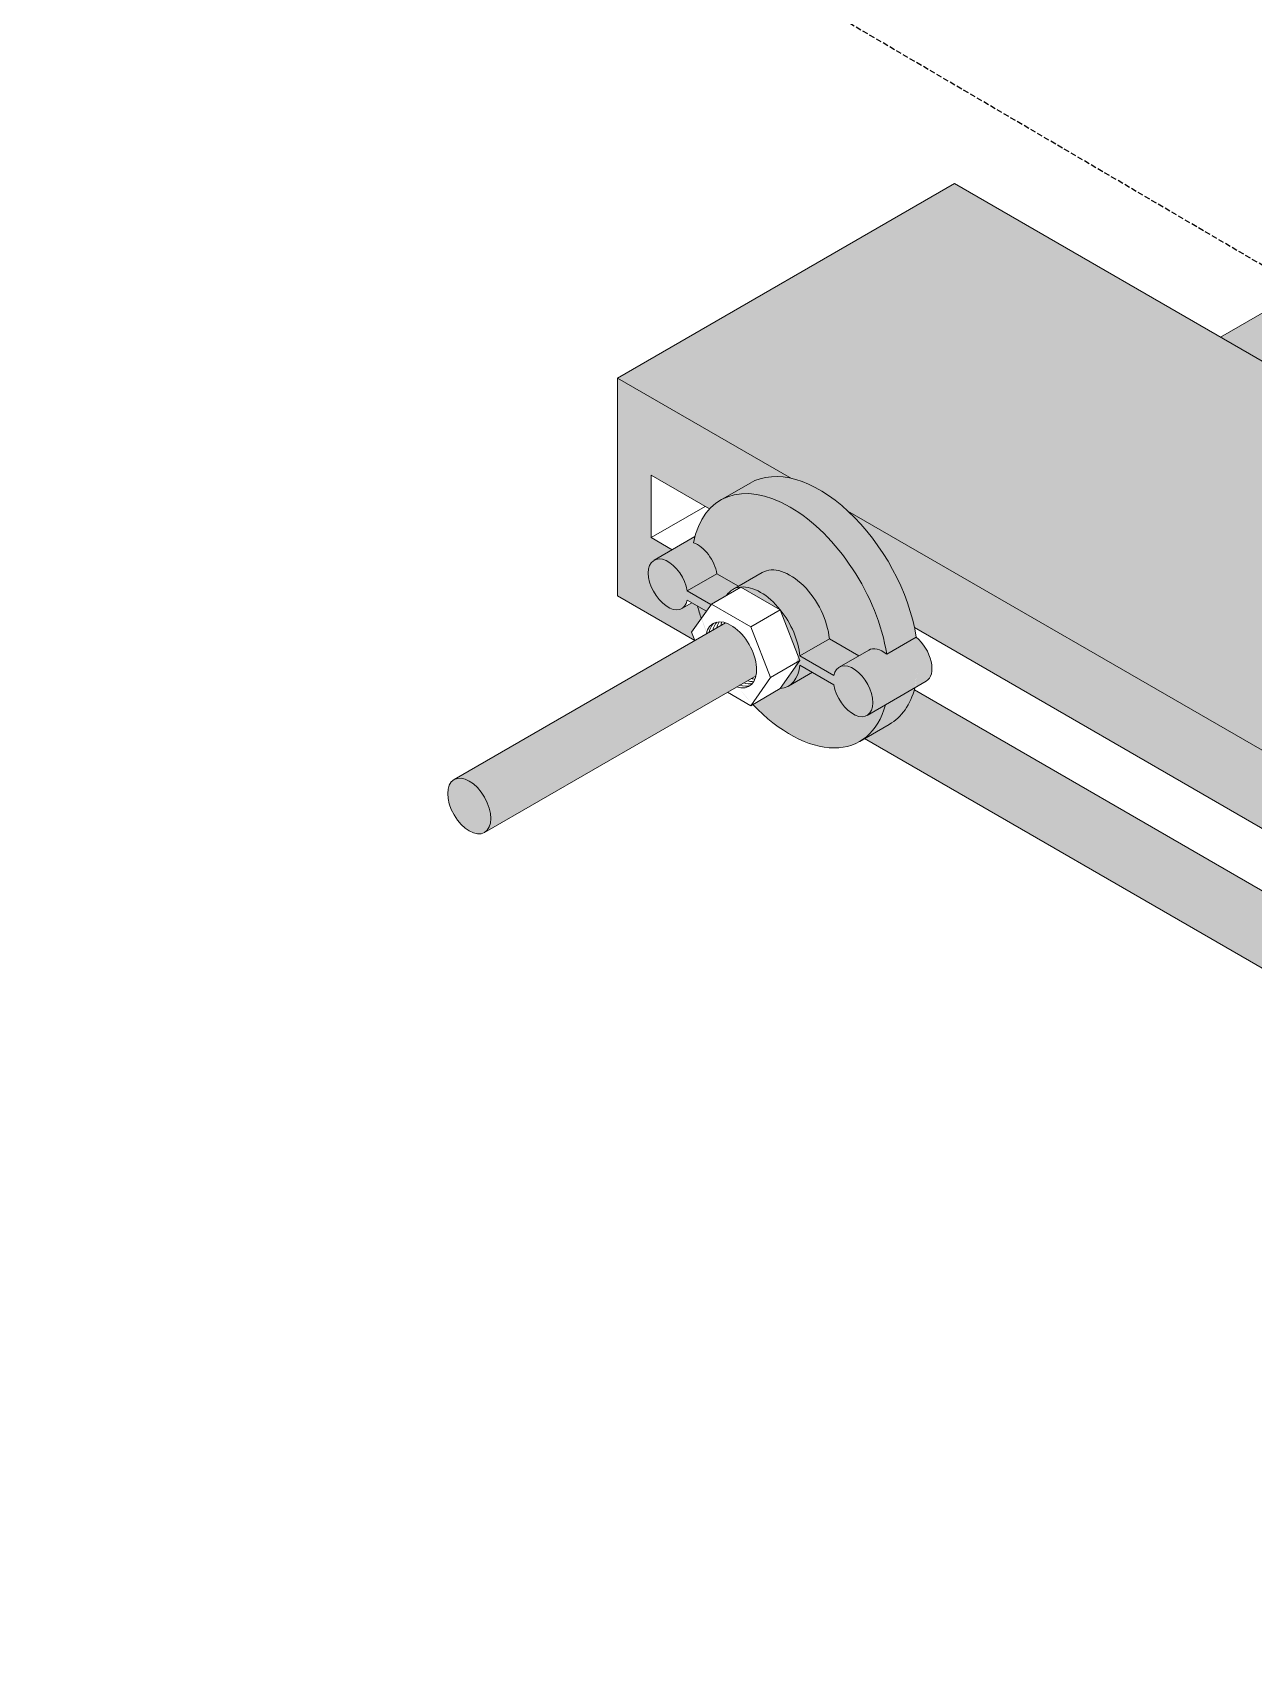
# Model space of a CAD drawing. Extents: x -23436 to 4767, y -3862 to 10024.
# Drawn here: x -14853.4 to -14798.5, y 8172 to 8245.6 of the extents above; entities that cross this region are included whole.
import ezdxf

# ---------------------------------------------------------------- set-up
doc = ezdxf.new("R2010")
doc.units = 0
doc.linetypes.add('CABLIN', pattern=[0.35, 0.25, -0.1])
doc.layers.get('0').update_dxf_attribs({"lineweight": 13})
doc.layers.add('3D.', color=254, linetype='Continuous')
doc.layers.add('Hachura', color=252, linetype='CABLIN')
doc.layers.add('Escora de Viga', color=250, linetype='Continuous', lineweight=20)

msp = doc.modelspace()

# ---------------------------------------------------------------- hatches: boundary and pattern name
at = {"layer": '3D.'}
h = msp.add_hatch(color=9, dxfattribs=at)
edge = h.paths.add_edge_path()
edge.add_line((-14811.97781591334, 8322.829216161235), (-14827.13326047956, 8314.079216161235))
edge.add_line((-14827.13326047956, 8314.079216161235), (-14819.3119488581, 8309.56357979114))
edge.add_ellipse((-14818.03999373993, 8303.929216161227), major_axis=(-3.132520536443655, 5.425684724873319), ratio=0.5773502691896255, start_angle=298.3144101119618, end_angle=331.68558988805887, ccw=False)
edge.add_ellipse((-14818.03999373993, 8303.929216161227), major_axis=(-3.132520536443655, 5.425684724873319), ratio=0.5773502691896255, start_angle=236.2930856372678, end_angle=298.3144101119618)
edge.add_line((-14816.76803862189, 8308.094852531432), (-14759.90260615847, 8275.263579791137))
edge.add_ellipse((-14758.63065104037, 8269.629216161326), major_axis=(-3.132520536443655, 5.425684724873319), ratio=0.5773502691896255, start_angle=298.3144101119219, end_angle=331.68558988803625, ccw=False)
edge.add_ellipse((-14758.63065104037, 8269.629216161326), major_axis=(-3.132520536443655, 5.425684724873319), ratio=0.5773502691896255, start_angle=236.2930856372692, end_angle=298.3144101119219)
edge.add_line((-14757.35869592197, 8273.794852531531), (-14700.49326345879, 8240.963579791134))
edge.add_ellipse((-14699.22130834057, 8235.329216161337), major_axis=(-3.132520536443655, 5.425684724873319), ratio=0.5773502691896255, start_angle=298.3144101118969, end_angle=331.68558988821826, ccw=False)
edge.add_ellipse((-14699.22130834057, 8235.329216161337), major_axis=(-3.132520536443655, 5.425684724873319), ratio=0.5773502691896255, start_angle=236.2930856372643, end_angle=298.3144101118969)
edge.add_line((-14697.94935322263, 8239.494852531427), (-14690.12804160082, 8234.979216161331))
edge.add_line((-14690.12804160082, 8234.979216161331), (-14674.97259703478, 8243.72921616123))
edge.add_line((-14674.97259703478, 8243.72921616123), (-14811.97781591334, 8322.829216161235))
h = msp.add_hatch(color=9, dxfattribs=at)
edge = h.paths.add_edge_path()
edge.add_line((-14811.97781591334, 8238.829216161337), (-14827.13326047956, 8230.079216161337))
edge.add_line((-14827.13326047956, 8230.079216161337), (-14819.3119488581, 8225.563579791227))
edge.add_ellipse((-14818.03999373993, 8219.929216161328), major_axis=(-3.132520536443655, 5.425684724873319), ratio=0.5773502691896255, start_angle=298.314410111809, end_angle=331.6855898885303, ccw=False)
edge.add_line((-14816.76803862177, 8224.09485253133), (-14759.90260615847, 8191.263579791239))
edge.add_ellipse((-14758.63065104037, 8185.629216161326), major_axis=(-3.132520536443655, 5.425684724873319), ratio=0.5773502691896255, start_angle=298.31441011246454, end_angle=331.68558988796275, ccw=False)
edge.add_line((-14757.35869592197, 8189.79485253143), (-14700.49326345879, 8156.963579791134))
edge.add_ellipse((-14699.22130834057, 8151.329216161337), major_axis=(-3.132520536443655, 5.425684724873319), ratio=0.5773502691896255, start_angle=298.314410111809, end_angle=331.68558988796275, ccw=False)
edge.add_line((-14697.94935322258, 8155.494852531325), (-14690.12804160082, 8150.979216161331))
edge.add_line((-14690.12804160082, 8150.979216161331), (-14674.97259703478, 8159.729216161331))
edge.add_line((-14674.97259703478, 8159.729216161331), (-14811.97781591334, 8238.829216161337))
msp.add_hatch(color=8, dxfattribs=at).paths.add_polyline_path([(-14793.7912824338, 8232.345296971429), (-14793.7912824338, 8235.513135351024), (-14800.01273895115, 8231.92117575613), (-14797.26931043919, 8230.337256566332)])
h = msp.add_hatch(color=9, dxfattribs=at)
edge = h.paths.add_edge_path()
edge.add_line((-14827.13326047956, 8230.079216161337), (-14827.13326047956, 8220.279216161334))
edge.add_line((-14827.13326047956, 8220.279216161334), (-14823.65523247416, 8218.271175756136))
edge.add_line((-14823.65523247416, 8218.271175756136), (-14823.65254016036, 8218.272730164537))
edge.add_line((-14823.65254016036, 8218.272730164537), (-14823.79906267505, 8218.650370007324))
edge.add_line((-14823.79906267517, 8218.650370007324), (-14823.36662871084, 8219.265572070219))
edge.add_ellipse((-14819.36900964806, 8219.16190846902), major_axis=(3.132520536443653, -5.425684724873324), ratio=0.5773502691896261, start_angle=244.8768740700786, end_angle=250.52647248543428, ccw=False)
edge.add_line((-14823.53514419596, 8219.827996602327), (-14823.78646930809, 8219.973099223515))
edge.add_line((-14823.78646930809, 8219.973099223515), (-14824.23577129423, 8219.713694600914))
edge.add_ellipse((-14824.86227540149, 8220.798831545924), major_axis=(0.6265041072887299, -1.085136944974663), ratio=0.5773502691896263, start_angle=179.9999999999951, end_angle=359.99999999999494, ccw=False)
edge.add_line((-14825.48877950887, 8221.88396849092), (-14824.67053478137, 8222.356382304528))
edge.add_line((-14824.67053478137, 8222.356382304528), (-14825.61771602307, 8222.904216161334))
edge.add_line((-14825.61771602307, 8222.904216161334), (-14825.61771602307, 8225.704216161337))
edge.add_line((-14825.61771602307, 8225.704216161337), (-14822.99920199976, 8224.189711256435))
edge.add_ellipse((-14819.36900964806, 8219.16190846902), major_axis=(3.132520536443653, -5.425684724873324), ratio=0.5773502691896261, start_angle=179.9999999999778, end_angle=190.0294449986391, ccw=False)
edge.add_line((-14822.50153018454, 8224.587593193837), (-14821.17251427636, 8225.354900886234))
edge.add_ellipse((-14818.03999373993, 8219.929216161328), major_axis=(-3.132520536443653, 5.425684724873324), ratio=0.5773502691896261, start_angle=331.68558988816824, end_angle=359.99999999999744, ccw=False)
edge.add_line((-14819.3119488581, 8225.56357979114), (-14827.13326047956, 8230.079216161337))
h = msp.add_hatch(color=8, dxfattribs=at)
edge = h.paths.add_edge_path()
edge.add_ellipse((-14818.03999373993, 8219.929216161328), major_axis=(-3.132520536443653, 5.425684724873324), ratio=0.5773502691896261, start_angle=240.0280419755354, end_angle=298.3144101118478)
edge.add_ellipse((-14818.03999373993, 8219.929216161328), major_axis=(-3.132520536443653, 5.425684724873324), ratio=0.5773502691896261, start_angle=298.3144101118478, end_angle=331.6855898881549)
edge.add_ellipse((-14818.03999373993, 8219.929216161328), major_axis=(-3.132520536443653, 5.425684724873324), ratio=0.5773502691896261, start_angle=331.6855898881549, end_angle=360)
edge.add_line((-14821.17251427636, 8225.354900886132), (-14822.50153018454, 8224.587593193735))
edge.add_ellipse((-14819.36900964806, 8219.16190846902), major_axis=(3.132520536443653, -5.425684724873324), ratio=0.5773502691896261, start_angle=56.29308563726602, end_angle=180.0000000000087, ccw=False)
edge.add_line((-14815.02472998809, 8217.655471972832), (-14813.69571407996, 8218.422779665025))
edge.add_ellipse((-14818.03999373993, 8219.929216161328), major_axis=(-3.132520536443653, 5.425684724873324), ratio=0.5773502691896261, start_angle=236.2930856372691, end_angle=240.0280419755354)
h = msp.add_hatch(color=8, dxfattribs=at)
edge = h.paths.add_edge_path()
edge.add_ellipse((-14819.36900964806, 8219.16190846902), major_axis=(3.132520536443657, -5.425684724873324), ratio=0.577350269189626, start_angle=56.29308563726573, end_angle=180.0000000000078)
edge.add_ellipse((-14819.36900964806, 8219.16190846902), major_axis=(3.132520536443657, -5.425684724873324), ratio=0.577350269189626, start_angle=180.0000000000078, end_angle=190.8636130244265)
edge.add_ellipse((-14819.36900964806, 8219.16190846902), major_axis=(3.132520536443657, -5.425684724873324), ratio=0.577350269189626, start_angle=190.8636130244265, end_angle=210.1537718029654)
edge.add_ellipse((-14819.36900964806, 8219.16190846902), major_axis=(3.132520536443657, -5.425684724873324), ratio=0.577350269189626, start_angle=210.1537718029654, end_angle=213.7069143627356)
edge.add_ellipse((-14823.53325949349, 8221.566139238132), major_axis=(0.6265041072887299, -1.085136944974663), ratio=0.5773502691896263, start_angle=56.536959032818515, end_angle=146.7236510024956, ccw=False)
edge.add_line((-14822.66514993746, 8221.269551336913), (-14821.69782395598, 8220.711065421232))
edge.add_line((-14821.6978239561, 8220.711065421232), (-14820.62201786276, 8221.332182358836))
edge.add_ellipse((-14819.36900964806, 8219.16190846902), major_axis=(-1.253008214577459, 2.170273889949326), ratio=0.5773502691896263, start_angle=230.7391704772651, end_angle=359.9999999999937, ccw=False)
edge.add_line((-14817.60587080494, 8218.34857516784), (-14816.28056589614, 8217.58341002204))
edge.add_line((-14816.28056589609, 8217.58341002204), (-14815.83126390989, 8217.842814644728))
edge.add_ellipse((-14815.20475980263, 8216.75767769963), major_axis=(0.6265041072887299, -1.085136944974663), ratio=0.5773502691896263, start_angle=123.27634899746599, end_angle=179.9999999999622, ccw=False)
h = msp.add_hatch(color=9, dxfattribs=at)
edge = h.paths.add_edge_path(flags=17)
edge.add_ellipse((-14818.03999373993, 8219.929216161328), major_axis=(-3.132520536443653, 5.425684724873324), ratio=0.5773502691896261, start_angle=240.74120646398262, end_angle=298.31441011185, ccw=False)
edge.add_line((-14813.77608150216, 8218.855211954216), (-14763.62644009625, 8189.849494512137))
edge.add_ellipse((-14759.95966694826, 8184.861908469031), major_axis=(3.132520536443653, -5.425684724873324), ratio=0.5773502691896261, start_angle=180.0000000000087, end_angle=190.863613024426, ccw=False)
edge.add_line((-14763.09218748486, 8190.287593193834), (-14761.76317157673, 8191.054900886231))
edge.add_ellipse((-14758.63065104037, 8185.629216161326), major_axis=(-3.132520536443653, 5.425684724873324), ratio=0.5773502691896261, start_angle=331.68558988817097, end_angle=360, ccw=False)
edge.add_line((-14759.90260615847, 8191.263579791137), (-14816.76803862189, 8224.09485253133))
h = msp.add_hatch(color=8, dxfattribs=at)
edge = h.paths.add_edge_path()
edge.add_ellipse((-14823.53325949349, 8221.566139238132), major_axis=(0.6265041072887299, -1.085136944974663), ratio=0.5773502691896263, start_angle=56.53695903281846, end_angle=146.7236510024955)
edge.add_ellipse((-14819.36900964806, 8219.16190846902), major_axis=(3.132520536443653, -5.425684724873324), ratio=0.5773502691896261, start_angle=210.1537718029658, end_angle=213.7069143627355, ccw=False)
edge.add_line((-14823.65117408884, 8222.944910474735), (-14825.48877950887, 8221.88396849092))
edge.add_ellipse((-14824.86227540149, 8220.798831545924), major_axis=(0.6265041072887299, -1.085136944974663), ratio=0.5773502691896263, start_angle=56.53695903280101, end_angle=179.9999999999984, ccw=False)
edge.add_line((-14823.99416584558, 8220.502243644734), (-14822.66514993746, 8221.269551336913))
h = msp.add_hatch(color=8, dxfattribs=at)
edge = h.paths.add_edge_path()
edge.add_ellipse((-14824.86227540149, 8220.798831545924), major_axis=(0.6265041072887299, -1.085136944974663), ratio=0.5773502691896263, start_angle=56.536959032801, end_angle=179.9999999999983)
edge.add_ellipse((-14824.86227540149, 8220.798831545924), major_axis=(0.6265041072887299, -1.085136944974663), ratio=0.5773502691896263, start_angle=179.9999999999983, end_angle=359.9999999999844)
edge.add_ellipse((-14824.86227540149, 8220.798831545924), major_axis=(0.6265041072887299, -1.085136944974663), ratio=0.5773502691896263, start_angle=359.9999999999844, end_angle=393.4630409671918)
edge.add_line((-14823.99416584558, 8220.093012875428), (-14823.13406267508, 8219.596432078326))
edge.add_line((-14823.13406267508, 8219.596432078326), (-14822.92944729039, 8219.88752810033))
edge.add_line((-14822.92944729039, 8219.88752810033), (-14823.99416584558, 8220.502243644734))
h = msp.add_hatch(color=8, dxfattribs=at)
edge = h.paths.add_edge_path()
edge.add_ellipse((-14820.69802555618, 8218.394600776623), major_axis=(1.253008214577459, -2.170273889949326), ratio=0.5773502691896263, start_angle=179.9999999999853, end_angle=194.9999999998886, ccw=False)
edge.add_line((-14821.95103377059, 8220.564874666628), (-14821.69782395598, 8220.711065421232))
edge.add_line((-14821.6978239561, 8220.711065421232), (-14822.66514993757, 8221.269551336913))
edge.add_line((-14822.66514993746, 8221.269551336913), (-14823.99416584558, 8220.502243644734))
edge.add_line((-14823.99416584558, 8220.502243644734), (-14822.92944729039, 8219.88752810033))
edge.add_line((-14822.92944729039, 8219.88752810033), (-14822.91305206968, 8219.91085275663))
edge.add_line((-14822.91305206968, 8219.91085275663), (-14822.23264094077, 8220.303688305126))
h = msp.add_hatch(color=8, dxfattribs=at)
edge = h.paths.add_edge_path()
edge.add_ellipse((-14819.36900964806, 8219.16190846902), major_axis=(-1.253008214577459, 2.170273889949326), ratio=0.5773502691896263, start_angle=230.739170477265, end_angle=359.9999999999937)
edge.add_line((-14820.62201786276, 8221.332182358836), (-14821.95103377059, 8220.564874666628))
edge.add_ellipse((-14820.69802555618, 8218.394600776623), major_axis=(1.253008214577459, -2.170273889949326), ratio=0.5773502691896263, start_angle=165.0000000000357, end_angle=179.9999999999853, ccw=False)
edge.add_ellipse((-14820.69802555618, 8218.394600776623), major_axis=(1.253008214577459, -2.170273889949326), ratio=0.5773502691896263, start_angle=104.99999999998141, end_angle=165.0000000000357, ccw=False)
edge.add_ellipse((-14820.69802555618, 8218.394600776623), major_axis=(1.253008214577459, -2.170273889949326), ratio=0.5773502691896263, start_angle=50.739170477261496, end_angle=104.99999999998141, ccw=False)
edge.add_line((-14818.93488671306, 8217.581267475633), (-14817.60587080494, 8218.34857516784))
h = msp.add_hatch(color=8, dxfattribs=at)
edge = h.paths.add_edge_path(flags=17)
edge.add_ellipse((-14820.69802555618, 8218.394600776623), major_axis=(1.253008214577459, -2.170273889949326), ratio=0.5773502691896263, start_angle=104.9999999999814, end_angle=165.0000000000352)
edge.add_line((-14821.58403616138, 8220.678160449026), (-14819.81201495045, 8219.655083525826))
h = msp.add_hatch(color=8, dxfattribs=at)
edge = h.paths.add_edge_path()
edge.add_ellipse((-14819.36900964806, 8219.16190846902), major_axis=(3.132520536443653, -5.425684724873324), ratio=0.5773502691896261, start_angle=244.8768740700737, end_angle=250.5264724854294)
edge.add_line((-14823.36662871084, 8219.265572070219), (-14823.13406267508, 8219.596432078326))
edge.add_line((-14823.13406267508, 8219.596432078326), (-14823.53514419596, 8219.827996602517))
h = msp.add_hatch(color=8, dxfattribs=at)
edge = h.paths.add_edge_path()
edge.add_ellipse((-14822.02704146436, 8217.627293084313), major_axis=(-0.814455339475351, 1.410678028467063), ratio=0.577350269189626, start_angle=212.6368975034518, end_angle=327.3631024963071)
edge.add_line((-14822.27365207837, 8219.068831569735), (-14834.48751321675, 8212.017155553725))
edge.add_ellipse((-14833.80165608886, 8210.829216161235), major_axis=(-0.6858571279792418, 1.187939392393313), ratio=0.5773502691896261, start_angle=180.0000000000008, end_angle=360.0000000000008, ccw=False)
edge.add_line((-14833.11579896057, 8209.641276768934), (-14820.90193782236, 8216.69295278493))
h = msp.add_hatch(color=8, dxfattribs=at)
edge = h.paths.add_edge_path()
edge.add_ellipse((-14816.53377571063, 8215.990370007321), major_axis=(0.6265041072887299, -1.085136944974663), ratio=0.5773502691896263, start_angle=360.0000000000088, end_angle=539.9999999999844)
edge.add_ellipse((-14816.53377571063, 8215.990370007321), major_axis=(0.6265041072887299, -1.085136944974663), ratio=0.5773502691896263, start_angle=539.9999999999844, end_angle=573.4630409671951)
edge.add_line((-14817.40188526672, 8216.696188677934), (-14818.93488671306, 8217.581267475633))
edge.add_ellipse((-14820.69802555618, 8218.394600776623), major_axis=(1.253008214577459, -2.170273889949326), ratio=0.5773502691896263, start_angle=50.73917047726147, end_angle=104.9999999999814)
edge.add_line((-14819.81201495045, 8219.655083525826), (-14818.92600434537, 8217.37152385364))
edge.add_line((-14818.92600434537, 8217.37152385364), (-14819.81201495045, 8216.111041104321))
edge.add_ellipse((-14820.69802555618, 8218.394600776623), major_axis=(1.253008214577459, -2.170273889949326), ratio=0.5773502691896263, start_angle=345.0000000000186, end_angle=359.9999999999965)
edge.add_ellipse((-14820.69802555618, 8218.394600776623), major_axis=(1.253008214577459, -2.170273889949326), ratio=0.5773502691896263, start_angle=359.9999999999965, end_angle=399.2608295227279)
edge.add_line((-14818.93488671306, 8217.172036706326), (-14817.40188526672, 8216.28695790873))
edge.add_ellipse((-14816.53377571063, 8215.990370007321), major_axis=(0.6265041072887299, -1.085136944974663), ratio=0.5773502691896263, start_angle=236.5369590328147, end_angle=360.0000000000088)
h = msp.add_hatch(color=8, dxfattribs=at)
edge = h.paths.add_edge_path()
edge.add_line((-14816.28056589609, 8217.58341002204), (-14817.60587080494, 8218.34857516784))
edge.add_line((-14817.60587080494, 8218.34857516784), (-14818.93488671306, 8217.581267475633))
edge.add_line((-14818.93488671306, 8217.581267475633), (-14817.40188526672, 8216.696188677934))
edge.add_ellipse((-14816.53377571063, 8215.990370007321), major_axis=(0.6265041072887299, -1.085136944974663), ratio=0.5773502691896263, start_angle=539.9999999999843, end_angle=573.4630409671953, ccw=False)
edge.add_line((-14817.16027981807, 8217.075506952331), (-14816.28056589614, 8217.58341002204))
h = msp.add_hatch(color=8, dxfattribs=at)
edge = h.paths.add_edge_path()
edge.add_ellipse((-14813.8757438945, 8217.524985392027), major_axis=(-0.6265041072887299, 1.085136944974663), ratio=0.5773502691896263, start_angle=180.0000000000127, end_angle=303.2763489974697)
edge.add_line((-14813.69571408008, 8218.422779665025), (-14815.02472998809, 8217.655471972832))
edge.add_ellipse((-14815.20475980263, 8216.75767769963), major_axis=(0.6265041072887299, -1.085136944974663), ratio=0.5773502691896263, start_angle=123.276348997466, end_angle=179.9999999999621)
edge.add_line((-14815.83126390989, 8217.842814644728), (-14817.16027981807, 8217.075506952331))
edge.add_ellipse((-14816.53377571063, 8215.990370007321), major_axis=(0.6265041072887299, -1.085136944974663), ratio=0.5773502691896263, start_angle=360.00000000000887, end_angle=539.9999999999843, ccw=False)
edge.add_line((-14815.90727160349, 8214.905233062427), (-14813.24923978718, 8216.439848447133))
h = msp.add_hatch(color=8, dxfattribs=at)
edge = h.paths.add_edge_path()
edge.add_line((-14818.36921124808, 8216.84544382441), (-14818.93488671306, 8217.172036706326))
edge.add_ellipse((-14820.69802555618, 8218.394600776623), major_axis=(1.253008214577459, -2.170273889949326), ratio=0.5773502691896263, start_angle=359.9999999999969, end_angle=399.2608295227278, ccw=False)
edge.add_line((-14819.44501734154, 8216.224326886617), (-14818.36921124808, 8216.84544382441))
h = msp.add_hatch(color=8, dxfattribs=at)
edge = h.paths.add_edge_path()
edge.add_ellipse((-14816.53377571063, 8215.990370007321), major_axis=(0.6265041072887299, -1.085136944974663), ratio=0.5773502691896263, start_angle=236.536959032815, end_angle=360.00000000000887, ccw=False)
edge.add_line((-14817.40188526672, 8216.28695790873), (-14818.36921124808, 8216.84544382441))
edge.add_line((-14818.36921124808, 8216.84544382441), (-14819.44501734154, 8216.224326886617))
edge.add_ellipse((-14820.69802555618, 8218.394600776623), major_axis=(1.253008214577459, -2.170273889949326), ratio=0.5773502691896263, start_angle=345.00000000001864, end_angle=359.9999999999969, ccw=False)
edge.add_line((-14819.81201495045, 8216.111041104321), (-14821.04795734836, 8215.397469428326))
edge.add_ellipse((-14819.36900964806, 8219.16190846902), major_axis=(3.132520536443653, -5.425684724873324), ratio=0.5773502691896261, start_angle=292.7288384360552, end_angle=360.0000000000081)
edge.add_ellipse((-14819.36900964806, 8219.16190846902), major_axis=(3.132520536443653, -5.425684724873324), ratio=0.5773502691896261, start_angle=360.0000000000081, end_angle=390.1537718029654)
edge.add_line((-14815.08684520728, 8215.378906463231), (-14815.90727160349, 8214.905233062427))
h = msp.add_hatch(color=8, dxfattribs=at)
edge = h.paths.add_edge_path()
edge.add_ellipse((-14818.03999373993, 8219.929216161328), major_axis=(-3.132520536443653, 5.425684724873324), ratio=0.5773502691896261, start_angle=180.0000000000025, end_angle=208.2575950046177)
edge.add_ellipse((-14818.03999373993, 8219.929216161328), major_axis=(-3.132520536443653, 5.425684724873324), ratio=0.5773502691896261, start_angle=208.2575950046177, end_angle=210.1537718029698)
edge.add_line((-14813.75782929904, 8216.146214155438), (-14815.08684520728, 8215.378906463231))
edge.add_ellipse((-14819.36900964806, 8219.16190846902), major_axis=(3.132520536443653, -5.425684724873324), ratio=0.5773502691896261, start_angle=360.00000000000813, end_angle=390.1537718029655, ccw=False)
edge.add_line((-14816.03431309307, 8213.871235899833), (-14816.0184771456, 8213.862093011428))
edge.add_line((-14816.0184771456, 8213.862093011428), (-14814.90747320357, 8214.503531436423))
h = msp.add_hatch(color=9, dxfattribs=at)
edge = h.paths.add_edge_path(flags=17)
edge.add_ellipse((-14818.03999373993, 8219.929216161328), major_axis=(-3.132520536443653, 5.425684724873324), ratio=0.5773502691896261, start_angle=180, end_angle=208.9739441521176, ccw=False)
edge.add_line((-14814.90747320357, 8214.503531436423), (-14816.0184771456, 8213.862093011428))
edge.add_line((-14816.0184771456, 8213.862093011428), (-14764.24588977489, 8183.971175756133))
edge.add_line((-14764.24588977489, 8183.971175756133), (-14764.24319746079, 8183.972730164534))
edge.add_line((-14764.24319746067, 8183.972730164534), (-14764.38971997525, 8184.350370007322))
edge.add_line((-14764.38971997525, 8184.350370007322), (-14763.95728601127, 8184.965572070216))
edge.add_ellipse((-14759.95966694826, 8184.861908469031), major_axis=(3.132520536443653, -5.425684724873324), ratio=0.5773502691896261, start_angle=244.8768740700738, end_angle=250.5264724854359, ccw=False)
edge.add_line((-14764.12580149634, 8185.527996602426), (-14764.37712660858, 8185.673099223628))
edge.add_line((-14764.37712660858, 8185.673099223628), (-14764.82642859478, 8185.413694600824))
edge.add_ellipse((-14765.45293270198, 8186.498831545819), major_axis=(0.6265041072887299, -1.085136944974663), ratio=0.5773502691896263, start_angle=179.9999999999984, end_angle=360.0000000000328, ccw=False)
edge.add_line((-14766.07943680925, 8187.58396849083), (-14765.31429641899, 8188.025722501234))
edge.add_line((-14765.31429641899, 8188.025722501234), (-14813.78210919672, 8216.058698272422))
h = msp.add_hatch(color=8, dxfattribs=at)
edge = h.paths.add_edge_path()
edge.add_ellipse((-14833.80165608886, 8210.829216161235), major_axis=(-0.6858571279792418, 1.187939392393313), ratio=0.5773502691896261, start_angle=180.0000000000007, end_angle=360.0000000000007)
edge.add_ellipse((-14833.80165608886, 8210.829216161235), major_axis=(-0.6858571279792418, 1.187939392393313), ratio=0.5773502691896261, start_angle=8.194332370608354e-13, end_angle=180.0000000000007)

# ---------------------------------------------------------------- linework, layer by layer
for centre, major_axis, ratio, start_param, end_param in [((-14818.03999373993, 8219.929216161328), (-3.132520536443652, 5.425684724873317), 0.5773502691896255, 4.124092344067174, 6.283185307179542), ((-14819.36900964806, 8219.16190846902), (3.132520536443652, -5.425684724873317), 0.5773502691896255, 0.9824996904773811, 3.729889289907331), ((-14824.86227540149, 8220.798831545924), (0.6265041072887306, -1.085136944974657), 0.5773502691896263, 0.9867560841874085, 6.867225549786828), ((-14823.53325949349, 8221.566139238132), (0.6265041072887306, -1.085136944974657), 0.5773502691896263, 0.9867560841878312, 2.560810800540929), ((-14819.36900964806, 8219.16190846902), (-1.253008214577459, 2.170273889949323), 0.5773502691896263, 4.027158238148721, 6.283185307179365), ((-14820.69802555618, 8218.394600776623), (1.253008214577459, -2.170273889949323), 0.5773502691896263, 2.87979326579089, 3.403392041388537), ((-14820.69802555618, 8218.394600776623), (1.253008214577459, -2.170273889949323), 0.5773502691896263, 1.832595714593933, 2.87979326579089), ((-14819.36900964806, 8219.16190846902), (3.132520536443652, -5.425684724873317), 0.5773502691896255, 4.273907714514398, 4.372511808277806), ((-14822.02704146436, 8217.627293084313), (-0.8144553394753492, 1.410678028467061), 0.577350269189626, 2.57197133451819, 6.852806626254712), ((-14821.89413987334, 8217.70402385363), (-0.8144553394753492, 1.410678028467061), 0.577350269189626, 0.0816800368332763, 0.569621319074692), ((-14821.71693775228, 8217.80633154583), (-0.8144553394753492, 1.410678028467061), 0.577350269189626, 0.1915440191783781, 0.5696213190752112), ((-14821.53973563116, 8217.90863923813), (-0.8144553394753492, 1.410678028467061), 0.577350269189626, 0.3038128047375267, 0.5696213190751309), ((-14821.36253350986, 8218.010946930533), (-0.8144553394753492, 1.410678028467061), 0.577350269189626, 0.420203458051117, 0.5696213190747949), ((-14821.18533138903, 8218.113254622835), (-0.8144553394753492, 1.410678028467061), 0.577350269189626, 0.5430292918184023, 0.5696213190753135), ((-14820.69802555618, 8218.394600776623), (1.253008214577459, -2.170273889949323), 0.5773502691896263, 0.885565584558962, 1.832595714593933), ((-14813.8757438945, 8217.524985392027), (-0.6265041072887306, 1.085136944974657), 0.5773502691896263, 3.141592653589133, 5.293170833434768), ((-14815.20475980263, 8216.75767769963), (0.6265041072887306, -1.085136944974657), 0.5773502691896263, 2.151578179844979, 3.141592653589792), ((-14820.69802555618, 8218.394600776623), (1.253008214577459, -2.170273889949323), 0.5773502691896263, 6.02138591938057, 6.968416049415658), ((-14816.53377571063, 8215.990370007321), (0.6265041072887306, -1.085136944974657), 0.5773502691896263, 4.128348737777263, 10.00881820337619), ((-14821.89413987334, 8217.70402385363), (-0.8144553394753492, 1.410678028467061), 0.577350269189626, 2.571971334519173, 3.059912616756206), ((-14821.71693775228, 8217.80633154583), (-0.8144553394753492, 1.410678028467061), 0.577350269189626, 2.571971334518841, 2.950048634411076), ((-14821.53973563116, 8217.90863923813), (-0.8144553394753492, 1.410678028467061), 0.577350269189626, 2.57197133451819, 2.837779848851841), ((-14821.36253350986, 8218.010946930533), (-0.8144553394753492, 1.410678028467061), 0.577350269189626, 2.57197133451871, 2.721389195538536), ((-14821.18533138903, 8218.113254622835), (-0.8144553394753492, 1.410678028467061), 0.577350269189626, 2.571971334518373, 2.598563361770982), ((-14818.03999373993, 8219.929216161328), (-3.132520536443652, 5.425684724873317), 0.5773502691896255, 3.141592653589792, 3.667875253446506), ((-14819.36900964806, 8219.16190846902), (3.132520536443652, -5.425684724873317), 0.5773502691896255, 5.109082046247853, 6.8094679070363)]:
    msp.add_ellipse(centre, major_axis=major_axis, ratio=ratio, start_param=start_param, end_param=end_param)
msp.add_ellipse((-14833.80165608886, 8210.829216161235), major_axis=(-0.6858571279792407, 1.187939392393315), ratio=0.577350269189626)
at = {"layer": 'Escora de Viga', "extrusion": (-1e-16, 0.8164965809277257, 0.5773502691896264)}
for p, q in [((-14811.97781591334, 8238.829216161337), (-14827.13326047956, 8230.079216161337)), ((-14674.97259703478, 8159.729216161331), (-14811.97781591334, 8238.829216161337)), ((-14793.7912824338, 8235.513135351024), (-14800.01273895115, 8231.92117575613)), ((-14827.13326047956, 8220.279216161334), (-14827.13326047956, 8230.079216161337)), ((-14827.13326047956, 8230.079216161337), (-14819.3119488581, 8225.56357979114)), ((-14825.61771602307, 8225.704216161337), (-14822.99920199976, 8224.189711256435)), ((-14825.61771602307, 8222.904216161334), (-14825.61771602307, 8225.704216161337)), ((-14822.50153018454, 8224.587593193837), (-14821.17251427636, 8225.354900886132)), ((-14825.61771602307, 8222.904216161334), (-14823.19501241647, 8224.302964740726)), ((-14816.76803862189, 8224.09485253133), (-14759.90260615847, 8191.263579791137)), ((-14824.67053478137, 8222.356382304528), (-14825.61771602307, 8222.904216161334)), ((-14825.48877950887, 8221.88396849092), (-14823.65117408884, 8222.944910474735)), ((-14823.99416584558, 8220.502243644734), (-14822.66514993746, 8221.269551336913)), ((-14822.66514993746, 8221.269551336913), (-14821.6978239561, 8220.711065421232)), ((-14821.95103377059, 8220.564874666628), (-14820.62201786276, 8221.332182358836)), ((-14823.99416584558, 8220.502243644734), (-14822.92944729039, 8219.88752810033)), ((-14822.91305206968, 8219.91085275663), (-14821.58403616138, 8220.678160449026)), ((-14821.58403616138, 8220.678160449026), (-14819.81201495045, 8219.655083525826)), ((-14823.65523247416, 8218.271175756136), (-14827.13326047956, 8220.279216161334)), ((-14824.23577129423, 8219.713694600914), (-14823.78646930809, 8219.973099223515)), ((-14823.99416584558, 8220.093012875428), (-14823.13406267508, 8219.596432078326)), ((-14823.79906267517, 8218.650370007324), (-14822.91305206968, 8219.91085275663)), ((-14822.91305206968, 8219.91085275663), (-14821.14103085887, 8218.887775833633)), ((-14822.27365207837, 8219.068831569735), (-14834.48751321675, 8212.017155553725)), ((-14821.14103085887, 8218.887775833633), (-14819.81201495045, 8219.655083525826)), ((-14819.81201495045, 8219.655083525826), (-14818.92600434537, 8217.37152385364)), ((-14823.65254016036, 8218.272730164537), (-14823.79906267517, 8218.650370007324)), ((-14821.14103085887, 8218.887775833633), (-14820.25502025349, 8216.604216161331)), ((-14818.93488671306, 8217.581267475633), (-14817.60587080494, 8218.34857516784)), ((-14817.60587080494, 8218.34857516784), (-14816.28056589609, 8217.58341002204)), ((-14813.69571408008, 8218.422779665025), (-14815.02472998809, 8217.655471972832)), ((-14813.77608150216, 8218.855211954216), (-14763.62644009608, 8189.849494512137)), ((-14818.93488671306, 8217.581267475633), (-14817.40188526672, 8216.696188677934)), ((-14817.16027981807, 8217.075506952331), (-14815.83126391006, 8217.842814644728)), ((-14820.25502025349, 8216.604216161331), (-14818.92600434537, 8217.37152385364)), ((-14818.92600434537, 8217.37152385364), (-14819.81201495045, 8216.111041104321)), ((-14819.44501734154, 8216.224326886617), (-14818.36921124808, 8216.84544382441)), ((-14818.93488671306, 8217.172036706326), (-14817.40188526672, 8216.286957908642)), ((-14820.90193782236, 8216.69295278493), (-14833.11579896057, 8209.641276768934)), ((-14820.25502025349, 8216.604216161331), (-14821.14103085887, 8215.34373341191)), ((-14821.14103085887, 8215.34373341191), (-14819.81201495045, 8216.111041104321)), ((-14815.90727160349, 8214.905233062427), (-14813.24923978718, 8216.439848447133)), ((-14821.14103085887, 8215.34373341191), (-14822.18994259289, 8215.94932288393)), ((-14765.31429641899, 8188.025722501132), (-14813.78210919672, 8216.058698272422)), ((-14816.23648911157, 8213.736223744027), (-14814.90747320357, 8214.503531436423)), ((-14764.24588977489, 8183.971175756133), (-14816.0184771456, 8213.862093011428))]:
    msp.add_line(p, q, dxfattribs=at)
at = {"layer": 'Hachura'}
msp.add_line((-14605.70886317514, 8122.390181430341), (-14853.43676259417, 8267.562041342231), dxfattribs=at)

doc.saveas('drawing.dxf')
